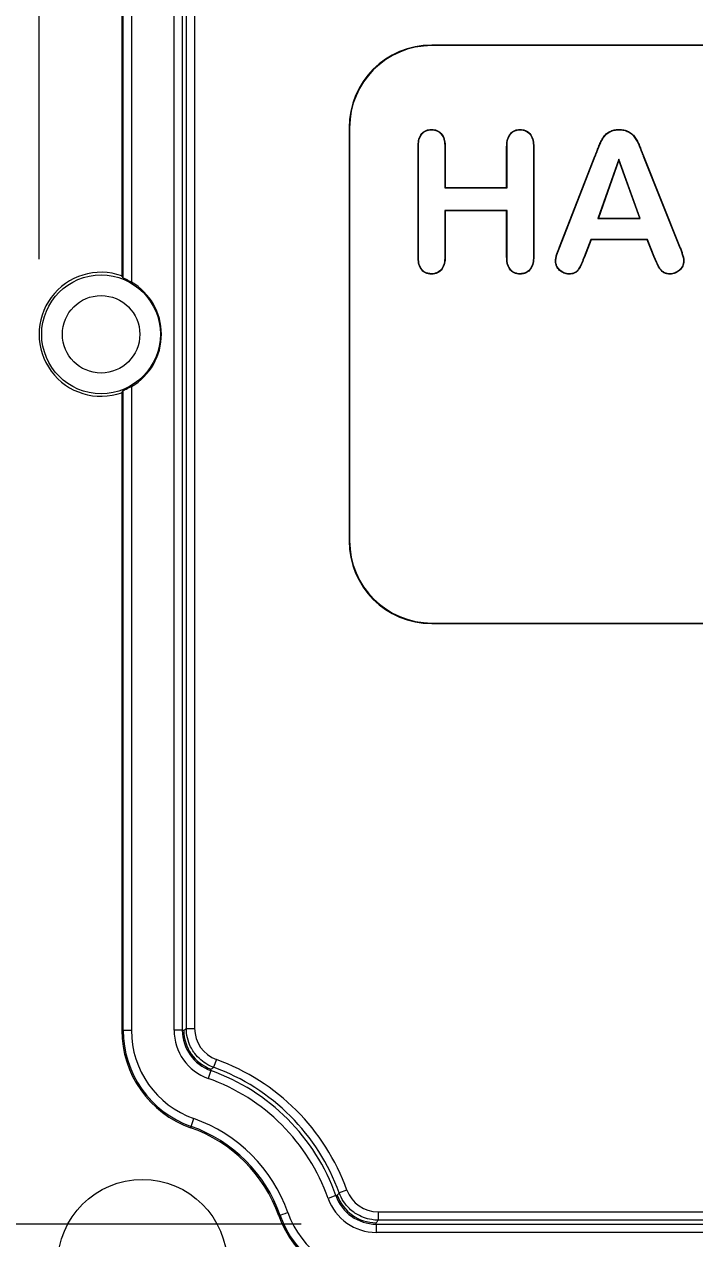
# Model space of a CAD drawing. Header units: millimetres. Extents: x 14 to 415, y 15 to 319.
# Drawn here: x 204.46 to 218.19, y 52.88 to 77.75 of the extents above; entities that cross this region are included whole.
import ezdxf

# ---------------------------------------------------------------- set-up
doc = ezdxf.new("R2010")
doc.units = ezdxf.units.MM
doc.header["$LTSCALE"] = 1.538462
for name, color, linetype, lineweight in [('Dimension (ANSI)', 7, 'Continuous', 9), ('Visible (ANSI)', 7, 'Continuous', 9), ('Visible Narrow (ANSI)', 7, 'Continuous', 9)]:
    doc.layers.add(name, color=color, linetype=linetype, lineweight=lineweight)
doc.styles.add('Note Text (ANSI)', font='arial.ttf')
doc.dimstyles.new('Default - mm (ANSI)', dxfattribs={"dimscale": 1.538462, "dimtxt": 2, "dimasz": 2, "dimexe": 3.175, "dimexo": 1, "dimgap": 0.8, "dimtad": 0, "dimtih": 1, "dimtoh": 1, "dimrnd": 1e-08, "dimzin": 4, "dimdsep": 46, "dimtxsty": 'Note Text (ANSI)', "dimblk": 'Filled-1', "dimcen": 0.09, "dimdle": 10, "dimclrd": 256, "dimclre": 256, "dimclrt": 256, "dimadec": 1, "dimazin": 0, "dimtfac": 1.524, "dimtofl": 0, "dimtmove": 0, "dimatfit": 3, "dimfxl": 1, "dimtolj": 1, "dimtzin": 0, "dimlwd": -1, "dimlwe": -1, "dimarcsym": 0})

# ---------------------------------------------------------------- blocks, each defined once
blk = doc.blocks.new('Filled-1')
at = {"color": 0}
for p, q in [((0, 0), (-1, 0.15)), ((-1, 0.15), (-1, -0.15)), ((-1, 0), (0, 0)), ((-1, -0.15), (0, 0))]:
    blk.add_line(p, q, dxfattribs=at)
at = {"color": 0, "flags": 128}
blk.add_lwpolyline([(-1, -0.15), (0, 0), (-1, 0.15), (-1, -0.15)], dxfattribs=at)
at = {"color": 0}
blk.add_solid([(-1, -0.15), (0, 0), (-1, 0.15), (-1, -0.15)], dxfattribs=at)
blk = doc.blocks.new('*D25')
at = {"layer": 'Defpoints', "color": 0, "transparency": 16777216}
for p in [(211.667, 89.619), (196.93, 53.177), (211.667, 53.177)]:
    blk.add_point(p, dxfattribs=at)
at = {"layer": 'Dimension (ANSI)', "transparency": 16777216}
for p, q in [((210.129, 89.619), (192.046, 89.619)), ((196.93, 86.542), (196.93, 70.244)), ((196.93, 56.253), (196.93, 58.697)), ((210.129, 53.177), (192.046, 53.177))]:
    blk.add_line(p, q, dxfattribs=at)
at = {"layer": 'Dimension (ANSI)', "transparency": 16777216, "xscale": 3.076923076923077, "yscale": 3.076923076923077, "zscale": 3.076923076923077}
for p, rotation in [((196.93, 89.619), 90), ((196.93, 53.177), 270)]:
    blk.add_blockref('Filled-1', p, dxfattribs=dict(at, rotation=rotation))
at = {"layer": 'Dimension (ANSI)', "transparency": 16777216, "insert": (196.93, 64.471), "char_height": 3.0769, "attachment_point": 5, "style": 'Note Text (ANSI)'}
blk.add_mtext('\\A1; 43.07\\P[1.70]', dxfattribs=at)
blk = doc.blocks.new('*D27')
at = {"layer": 'Defpoints', "color": 0, "transparency": 16777216}
for p in [(211.667, 53.177), (216.189, 50.244), (222.115, 50.244)]:
    blk.add_point(p, dxfattribs=at)
at = {"layer": 'Dimension (ANSI)', "transparency": 16777216}
for p, q in [((222.115, 56.253), (222.115, 59.33)), ((217.727, 50.244), (226.999, 50.244)), ((222.115, 47.167), (222.115, 38.1)), ((222.115, 38.1), (219.038, 38.1))]:
    blk.add_line(p, q, dxfattribs=at)
at = {"layer": 'Dimension (ANSI)', "transparency": 16777216, "xscale": 3.076923076923077, "yscale": 3.076923076923077, "zscale": 3.076923076923077}
for p, rotation in [((222.115, 53.177), 270), ((222.115, 50.244), 90)]:
    blk.add_blockref('Filled-1', p, dxfattribs=dict(at, rotation=rotation))
at = {"layer": 'Dimension (ANSI)', "transparency": 16777216, "insert": (213.125, 38.1), "char_height": 3.0769, "attachment_point": 5, "style": 'Note Text (ANSI)'}
blk.add_mtext('\\A1; 3.47\\P[.14]', dxfattribs=at)
blk = doc.blocks.new('*D28')
at = {"layer": 'Defpoints', "color": 0, "transparency": 16777216}
for p in [(211.667, 53.177), (206.88, 48.129), (233.37, 48.129)]:
    blk.add_point(p, dxfattribs=at)
at = {"layer": 'Dimension (ANSI)', "transparency": 16777216}
for p, q in [((233.37, 56.253), (233.37, 59.33)), ((233.37, 45.052), (233.37, 38.143)), ((233.37, 38.143), (230.293, 38.143))]:
    blk.add_line(p, q, dxfattribs=at)
at = {"layer": 'Dimension (ANSI)', "transparency": 16777216, "xscale": 3.076923076923077, "yscale": 3.076923076923077, "zscale": 3.076923076923077}
for p, rotation in [((233.37, 53.177), 270), ((233.37, 48.129), 90)]:
    blk.add_blockref('Filled-1', p, dxfattribs=dict(at, rotation=rotation))
at = {"layer": 'Dimension (ANSI)', "transparency": 16777216, "insert": (224.379, 38.143), "char_height": 3.0769, "attachment_point": 5, "style": 'Note Text (ANSI)'}
blk.add_mtext('\\A1; 5.97\\P[.23]', dxfattribs=at)
blk = doc.blocks.new('*D29')
at = {"layer": 'Defpoints', "color": 0, "transparency": 16777216}
for p in [(207.33, 54.035), (206.432, 50.684)]:
    blk.add_point(p, dxfattribs=at)
at = {"layer": 'Dimension (ANSI)', "transparency": 16777216}
for p, q in [((206.881, 52.221), (206.881, 52.498)), ((206.743, 52.359), (207.02, 52.359)), ((203.445, 39.534), (205.636, 47.712)), ((200.196, 39.534), (203.445, 39.534))]:
    blk.add_line(p, q, dxfattribs=at)
at = {"layer": 'Dimension (ANSI)', "transparency": 16777216, "xscale": 3.076923076923077, "yscale": 3.076923076923077, "zscale": 3.076923076923077, "rotation": 74.99999999998599}
blk.add_blockref('Filled-1', (206.432, 50.684), dxfattribs=at)
at = {"layer": 'Dimension (ANSI)', "transparency": 16777216, "insert": (189.39, 39.534), "char_height": 3.07692, "attachment_point": 5, "style": 'Note Text (ANSI)'}
blk.add_mtext('\\A1; 4X ∅4.10\\P[.16]', dxfattribs=at)
blk = doc.blocks.new('*D34')
at = {"layer": 'Defpoints', "color": 0, "transparency": 16777216}
for p in [(211.667, 53.177), (217.344, 51.965), (244.285, 51.965)]:
    blk.add_point(p, dxfattribs=at)
at = {"layer": 'Dimension (ANSI)', "transparency": 16777216}
for p, q in [((244.285, 56.253), (244.285, 59.33)), ((244.285, 48.888), (244.285, 38.143)), ((244.285, 38.143), (241.208, 38.143))]:
    blk.add_line(p, q, dxfattribs=at)
at = {"layer": 'Dimension (ANSI)', "transparency": 16777216, "xscale": 3.076923076923077, "yscale": 3.076923076923077, "zscale": 3.076923076923077}
for p, rotation in [((244.285, 53.177), 270), ((244.285, 51.965), 90)]:
    blk.add_blockref('Filled-1', p, dxfattribs=dict(at, rotation=rotation))
at = {"layer": 'Dimension (ANSI)', "transparency": 16777216, "insert": (235.295, 38.143), "char_height": 3.0769, "attachment_point": 5, "style": 'Note Text (ANSI)'}
blk.add_mtext('\\A1; 1.43\\P[.06]', dxfattribs=at)
blk = doc.blocks.new('*D37')
at = {"layer": 'Defpoints', "color": 0, "transparency": 16777216}
for p in [(251.304, 107.359), (204.766, 71.398), (251.304, 71.398)]:
    blk.add_point(p, dxfattribs=at)
at = {"layer": 'Dimension (ANSI)', "transparency": 16777216}
for p, q in [((204.766, 72.936), (204.766, 112.244)), ((251.304, 72.936), (251.304, 112.244)), ((207.843, 107.359), (229.026, 107.359)), ((248.227, 107.359), (243.233, 107.359))]:
    blk.add_line(p, q, dxfattribs=at)
at = {"layer": 'Dimension (ANSI)', "transparency": 16777216, "xscale": 3.076923076923077, "yscale": 3.076923076923077, "zscale": 3.076923076923077, "rotation": 180}
blk.add_blockref('Filled-1', (204.766, 107.359), dxfattribs=at)
at = {"layer": 'Dimension (ANSI)', "transparency": 16777216, "xscale": 3.076923076923077, "yscale": 3.076923076923077, "zscale": 3.076923076923077}
blk.add_blockref('Filled-1', (251.304, 107.359), dxfattribs=at)
at = {"layer": 'Dimension (ANSI)', "transparency": 16777216, "insert": (236.129, 107.359), "char_height": 3.0769, "attachment_point": 5, "style": 'Note Text (ANSI)'}
blk.add_mtext('\\A1; 55.00\\P[2.17]', dxfattribs=at)
blk = doc.blocks.new('*D38')
at = {"layer": 'Defpoints', "color": 0, "transparency": 16777216}
for p in [(216.189, 92.552), (188.082, 50.244), (216.189, 50.244)]:
    blk.add_point(p, dxfattribs=at)
at = {"layer": 'Dimension (ANSI)', "transparency": 16777216}
for p, q in [((214.65, 92.552), (183.197, 92.552)), ((188.082, 89.475), (188.082, 80.018)), ((188.082, 53.321), (188.082, 68.472)), ((214.65, 50.244), (183.197, 50.244))]:
    blk.add_line(p, q, dxfattribs=at)
at = {"layer": 'Dimension (ANSI)', "transparency": 16777216, "xscale": 3.076923076923077, "yscale": 3.076923076923077, "zscale": 3.076923076923077}
for p, rotation in [((188.082, 92.552), 90), ((188.082, 50.244), 270)]:
    blk.add_blockref('Filled-1', p, dxfattribs=dict(at, rotation=rotation))
at = {"layer": 'Dimension (ANSI)', "transparency": 16777216, "insert": (188.082, 74.245), "char_height": 3.0769, "attachment_point": 5, "style": 'Note Text (ANSI)'}
blk.add_mtext('\\A1; 50.00\\P[1.97]', dxfattribs=at)

msp = doc.modelspace()

# ---------------------------------------------------------------- linework, layer by layer
at = {"layer": 'Visible (ANSI)'}
for p, q in [((206.458, 85.6498), (206.458, 72.5944)), ((243.2657, 77.3208), (212.8042, 77.3208)), ((243.2657, 77.3097), (212.8042, 77.3097)), ((211.1119, 75.6285), (211.1119, 67.167)), ((211.123, 75.6285), (211.123, 67.167)), ((212.7987, 75.5841), (212.7987, 75.5915)), ((214.6127, 75.5841), (214.6126, 75.5915)), ((216.64, 75.5841), (216.64, 75.5915)), ((212.5239, 72.9834), (212.5239, 75.2398)), ((212.5313, 75.2397), (212.5239, 75.2398)), ((212.5313, 72.9835), (212.5313, 75.2397)), ((213.0718, 75.2362), (213.0792, 75.2363)), ((213.0718, 75.2362), (213.0718, 74.3995)), ((213.0792, 75.2363), (213.0792, 74.4069)), ((214.3379, 74.4069), (214.3379, 75.2363)), ((214.3452, 75.2362), (214.3379, 75.2363)), ((214.3452, 74.3995), (214.3452, 75.2362)), ((214.8858, 75.2397), (214.8931, 75.2398)), ((214.8858, 75.2397), (214.8858, 72.9835)), ((214.8931, 75.2398), (214.8931, 72.9834)), ((215.4207, 73.187), (216.1454, 75.0466)), ((215.4275, 73.1843), (216.1523, 75.044)), ((216.6359, 74.9841), (216.2061, 73.7702)), ((216.6359, 74.9622), (216.2166, 73.7776)), ((217.0739, 73.7702), (216.6359, 74.9841)), ((216.6359, 74.9841), (216.6359, 74.9622)), ((217.0634, 73.7776), (216.6359, 74.9622)), ((217.1317, 75.0474), (217.1386, 75.0501)), ((217.1317, 75.0474), (217.8721, 73.1999)), ((217.1386, 75.0501), (217.879, 73.2026)), ((213.0718, 74.3995), (213.0792, 74.4069)), ((213.0718, 74.3995), (214.3452, 74.3995)), ((213.0792, 74.4069), (214.3379, 74.4069)), ((214.3452, 74.3995), (214.3379, 74.4069)), ((213.0718, 73.933), (213.0718, 72.9783)), ((214.3452, 73.933), (213.0718, 73.933)), ((213.0718, 73.933), (213.0792, 73.9256)), ((214.3379, 73.9256), (213.0792, 73.9256)), ((213.0792, 73.9256), (213.0792, 72.9782)), ((214.3452, 73.933), (214.3379, 73.9256)), ((214.3379, 72.9782), (214.3379, 73.9256)), ((214.3452, 72.9783), (214.3452, 73.933)), ((216.2061, 73.7702), (216.2166, 73.7776)), ((216.2061, 73.7702), (217.0739, 73.7702)), ((216.2166, 73.7776), (217.0634, 73.7776)), ((217.0739, 73.7702), (217.0634, 73.7776)), ((216.0611, 73.3407), (215.924, 72.9832)), ((216.0662, 73.3333), (215.9308, 72.9805)), ((217.2229, 73.3407), (216.0611, 73.3407)), ((216.0611, 73.3407), (216.0662, 73.3333)), ((217.2178, 73.3333), (216.0662, 73.3333)), ((217.2229, 73.3407), (217.2178, 73.3333)), ((217.3532, 72.988), (217.2178, 73.3333)), ((217.36, 72.9908), (217.2229, 73.3407)), ((212.5313, 72.9835), (212.5239, 72.9834)), ((213.0718, 72.9783), (213.0792, 72.9782)), ((214.3452, 72.9783), (214.3379, 72.9782)), ((214.8858, 72.9835), (214.8931, 72.9834)), ((215.3448, 72.892), (215.3374, 72.892)), ((217.36, 72.9908), (217.3532, 72.988)), ((217.9583, 72.8956), (217.9657, 72.8955)), ((212.7987, 72.6374), (212.7987, 72.63)), ((214.6125, 72.6374), (214.6126, 72.63)), ((215.6116, 72.6374), (215.6115, 72.63)), ((217.6858, 72.6374), (217.6858, 72.63)), ((206.458, 70.2011), (206.458, 57.1457)), ((212.8042, 65.4858), (243.2657, 65.4858)), ((212.8042, 65.4747), (243.2657, 65.4747))]:
    msp.add_line(p, q, dxfattribs=at)
msp.add_circle((206.8811, 52.3593), 1.7346, dxfattribs=at)
for centre, radius, start, end in [((212.8042, 75.6285), 1.6923, 90, 180), ((212.8042, 75.6285), 1.6812, 90, 180), ((206.035, 71.3977), 1.2692, 70.52878, 289.47122), ((206.035, 71.3977), 1.236, 300.16998, 59.83002), ((212.8042, 67.167), 1.6923, 180, 270), ((212.8042, 67.167), 1.6812, 180, 270), ((208.5731, 57.1456), 2.115, 179.99782, 250.53328), ((206.8811, 52.3593), 2.9615, 19.46958, 70.53042), ((211.6674, 54.0512), 2.115, 199.46672, 270.00218)]:
    msp.add_arc(centre, radius, start, end, dxfattribs=at)
for centre, major_axis, start_param, end_param in [((205.6546, -756.738), (0, 829.9001), 6.244862, 6.2461942), ((205.6546, 899.5335), (0, -829.9001), 0.0369911, 0.0383233)]:
    msp.add_ellipse(centre, major_axis=major_axis, ratio=0.0261769, start_param=start_param, end_param=end_param, dxfattribs=at)
for points, knots in [([(212.5239, 75.2398), (212.525, 75.282), (212.5269, 75.3243), (212.5443, 75.4069), (212.5579, 75.4478), (212.6054, 75.5177), (212.6378, 75.5468), (212.6948, 75.5747), (212.715, 75.5817), (212.7564, 75.5898), (212.7775, 75.5907), (212.7987, 75.5915)], [0, 0, 0, 0, 0.00014870474, 0.00014870474, 0.00029740947, 0.00029740947, 0.00044611421, 0.00044611421, 0.00052046658, 0.00052046658, 0.00059481894, 0.00059481894, 0.00059481894, 0.00059481894]), ([(212.5313, 75.2397), (212.5324, 75.282), (212.5342, 75.3234), (212.5514, 75.4047), (212.5647, 75.4446), (212.6108, 75.5126), (212.6421, 75.5407), (212.6975, 75.5678), (212.7172, 75.5746), (212.757, 75.5824), (212.7776, 75.5833), (212.7987, 75.5841)], [0, 0, 0, 0, 0.00014538959, 0.00014538959, 0.0002908894, 0.0002908894, 0.00043638921, 0.00043638921, 0.00050913912, 0.00050913912, 0.00058155045, 0.00058155045, 0.00058155045, 0.00058155045]), ([(212.7987, 75.5915), (212.8201, 75.5906), (212.8415, 75.5898), (212.8833, 75.5812), (212.9036, 75.5739), (212.9614, 75.5458), (212.9944, 75.5165), (213.0434, 75.4464), (213.0586, 75.4055), (213.0764, 75.3219), (213.0781, 75.279), (213.0792, 75.2363)], [0, 0, 0, 0, 0.00007475648, 0.00007475648, 0.00014951296, 0.00014951296, 0.00029902592, 0.00029902592, 0.00044853888, 0.00044853888, 0.00059805184, 0.00059805184, 0.00059805184, 0.00059805184]), ([(212.7987, 75.5841), (212.82, 75.5832), (212.8408, 75.5823), (212.8811, 75.5741), (212.9009, 75.567), (212.9571, 75.5396), (212.989, 75.5114), (213.0366, 75.4431), (213.0515, 75.4033), (213.0691, 75.3211), (213.0707, 75.2789), (213.0718, 75.2362)], [0, 0, 0, 0, 0.0000727341, 0.0000727341, 0.00014580374, 0.00014580374, 0.00029194303, 0.00029194303, 0.00043808231, 0.00043808231, 0.0005841115, 0.0005841115, 0.0005841115, 0.0005841115]), ([(214.3379, 75.2363), (214.3389, 75.2786), (214.3406, 75.321), (214.3584, 75.4038), (214.3729, 75.4444), (214.42, 75.5148), (214.4524, 75.5441), (214.5086, 75.5737), (214.5288, 75.5807), (214.5703, 75.589), (214.5915, 75.5903), (214.6126, 75.5915)], [0, 0, 0, 0, 0.00014872737, 0.00014872737, 0.00029745474, 0.00029745474, 0.0004461821, 0.0004461821, 0.00052054579, 0.00052054579, 0.00059490947, 0.00059490947, 0.00059490947, 0.00059490947]), ([(214.3452, 75.2362), (214.3463, 75.2785), (214.348, 75.3202), (214.3655, 75.4015), (214.3798, 75.4413), (214.4255, 75.5097), (214.4571, 75.5382), (214.5114, 75.5668), (214.5309, 75.5735), (214.571, 75.5816), (214.5916, 75.5829), (214.6127, 75.5841)], [0, 0, 0, 0, 0.00014545013, 0.00014545013, 0.0002910088, 0.0002910088, 0.00043656748, 0.00043656748, 0.00050934681, 0.00050934681, 0.00058170823, 0.00058170823, 0.00058170823, 0.00058170823]), ([(214.6126, 75.5915), (214.6339, 75.5906), (214.6552, 75.5898), (214.6967, 75.5814), (214.717, 75.5741), (214.7744, 75.5463), (214.8076, 75.5178), (214.8569, 75.4485), (214.8723, 75.4079), (214.8904, 75.3249), (214.8921, 75.2822), (214.8931, 75.2398)], [0, 0, 0, 0, 0.00007430812, 0.00007430812, 0.00014861623, 0.00014861623, 0.00029723246, 0.00029723246, 0.00044584869, 0.00044584869, 0.00059446492, 0.00059446492, 0.00059446492, 0.00059446492]), ([(214.6127, 75.5841), (214.6339, 75.5832), (214.6545, 75.5824), (214.6945, 75.5743), (214.7143, 75.5672), (214.7702, 75.5401), (214.8023, 75.5125), (214.8502, 75.4452), (214.8652, 75.4056), (214.883, 75.3241), (214.8847, 75.2821), (214.8858, 75.2397)], [0, 0, 0, 0, 0.00007220222, 0.00007220222, 0.00014481855, 0.00014481855, 0.00029005121, 0.00029005121, 0.00043528388, 0.00043528388, 0.00058040868, 0.00058040868, 0.00058040868, 0.00058040868]), ([(216.1454, 75.0466), (216.1573, 75.0777), (216.1696, 75.1086), (216.1935, 75.1707), (216.2051, 75.2019), (216.2293, 75.2639), (216.2419, 75.2947), (216.2708, 75.3547), (216.2857, 75.3845), (216.3214, 75.4407), (216.342, 75.4672), (216.3907, 75.5126), (216.4178, 75.5324), (216.4764, 75.5641), (216.5081, 75.5752), (216.5733, 75.5889), (216.6068, 75.5906), (216.64, 75.5915)], [0.00000000537, 0.00000000537, 0.00000000537, 0.00000000537, 0.00011809364, 0.00011809364, 0.00023618728, 0.00023618728, 0.00035428093, 0.00035428093, 0.00047237457, 0.00047237457, 0.00059046821, 0.00059046821, 0.00070856186, 0.00070856186, 0.0008266555, 0.0008266555, 0.00094474915, 0.00094474915, 0.00094474915, 0.00094474915]), ([(216.1523, 75.044), (216.1523, 75.044), (216.1523, 75.044), (216.1523, 75.044), (216.1642, 75.0751), (216.1765, 75.1059), (216.2004, 75.1682), (216.212, 75.1992), (216.2362, 75.2612), (216.2487, 75.2917), (216.2773, 75.3513), (216.2921, 75.3809), (216.3274, 75.4363), (216.3476, 75.4622), (216.3952, 75.5067), (216.422, 75.5263), (216.4792, 75.5572), (216.5103, 75.5681), (216.5742, 75.5815), (216.6068, 75.5832), (216.64, 75.5841)], [0, 0, 0, 0, 0.0000000354, 0.0000000354, 0.0000000354, 0.00011685068, 0.00011685068, 0.00023366596, 0.00023366596, 0.00035048125, 0.00035048125, 0.00046729653, 0.00046729653, 0.00058411181, 0.00058411181, 0.00070092709, 0.00070092709, 0.00081774238, 0.00081774238, 0.00093432431, 0.00093432431, 0.00093432431, 0.00093432431]), ([(216.64, 75.5915), (216.6732, 75.5906), (216.7066, 75.5889), (216.7719, 75.5756), (216.8036, 75.5646), (216.8623, 75.5331), (216.8899, 75.514), (216.9388, 75.4688), (216.9593, 75.4423), (216.9962, 75.3869), (217.0125, 75.3578), (217.0418, 75.298), (217.0543, 75.2671), (217.0787, 75.2052), (217.0916, 75.1746), (217.1152, 75.1124), (217.1268, 75.0812), (217.1386, 75.0501)], [0, 0, 0, 0, 0.00011670447, 0.00011670447, 0.00023340895, 0.00023340895, 0.00035011342, 0.00035011342, 0.00046681789, 0.00046681789, 0.00058352236, 0.00058352236, 0.00070022684, 0.00070022684, 0.00081693131, 0.00081693131, 0.00093363578, 0.00093363578, 0.00093363578, 0.00093363578]), ([(216.64, 75.5841), (216.6732, 75.5832), (216.7058, 75.5816), (216.7698, 75.5685), (216.8007, 75.5578), (216.8582, 75.5269), (216.8855, 75.5081), (216.9332, 75.4639), (216.9534, 75.4379), (216.9898, 75.3831), (217.006, 75.3543), (217.035, 75.295), (217.0474, 75.2645), (217.0718, 75.2025), (217.0847, 75.1719), (217.1083, 75.1098), (217.1199, 75.0786), (217.1317, 75.0475), (217.1317, 75.0475), (217.1317, 75.0474), (217.1317, 75.0474)], [0, 0, 0, 0, 0.0001152327, 0.0001152327, 0.0002306959, 0.0002306959, 0.0003461591, 0.0003461591, 0.0004616223, 0.0004616223, 0.00057708551, 0.00057708551, 0.00069254871, 0.00069254871, 0.00080801191, 0.00080801191, 0.00092347511, 0.00092347511, 0.00092347511, 0.0009235602, 0.0009235602, 0.0009235602, 0.0009235602]), ([(215.3374, 72.892), (215.3385, 72.9177), (215.3399, 72.9434), (215.35, 72.9938), (215.358, 73.0184), (215.3836, 73.0911), (215.4015, 73.1393), (215.4207, 73.187)], [0, 0, 0, 0, 0.00009091434, 0.00009091434, 0.00018182868, 0.00018182868, 0.00036365735, 0.00036365735, 0.00036365735, 0.00036365735]), ([(215.3448, 72.892), (215.3459, 72.9177), (215.3473, 72.9426), (215.3571, 72.9919), (215.365, 73.016), (215.3905, 73.0885), (215.4084, 73.1367), (215.4275, 73.1842), (215.4275, 73.1842), (215.4275, 73.1843), (215.4275, 73.1843)], [0, 0, 0, 0, 0.00008973013, 0.00008973013, 0.00017989925, 0.00017989925, 0.00036023751, 0.00036023751, 0.00036023751, 0.00036028304, 0.00036028304, 0.00036028304, 0.00036028304]), ([(217.8721, 73.1999), (217.882, 73.1751), (217.8921, 73.1502), (217.911, 73.1006), (217.9189, 73.0752), (217.9441, 72.9991), (217.957, 72.9482), (217.9583, 72.8956)], [0, 0, 0, 0, 0.00009397273, 0.00009397273, 0.00018795754, 0.00018795754, 0.00037553514, 0.00037553514, 0.00037553514, 0.00037553514]), ([(217.879, 73.2026), (217.8889, 73.1778), (217.8989, 73.153), (217.918, 73.103), (217.9259, 73.0775), (217.9511, 73.0013), (217.9644, 72.9491), (217.9657, 72.8955)], [0, 0, 0, 0, 0.00009475817, 0.00009475817, 0.00018951635, 0.00018951635, 0.00037903269, 0.00037903269, 0.00037903269, 0.00037903269]), ([(212.7987, 72.63), (212.7775, 72.6311), (212.7564, 72.6323), (212.715, 72.6405), (212.6948, 72.6475), (212.638, 72.6758), (212.6056, 72.7051), (212.559, 72.7757), (212.5443, 72.8161), (212.5268, 72.8988), (212.5251, 72.9412), (212.5239, 72.9834)], [0, 0, 0, 0, 0.00007392435, 0.00007392435, 0.0001478487, 0.0001478487, 0.00029569739, 0.00029569739, 0.00044354609, 0.00044354609, 0.00059139478, 0.00059139478, 0.00059139478, 0.00059139478]), ([(212.7987, 72.6374), (212.7777, 72.6385), (212.7571, 72.6397), (212.7171, 72.6476), (212.6975, 72.6544), (212.6425, 72.6818), (212.6111, 72.7102), (212.5658, 72.7788), (212.5513, 72.8183), (212.5341, 72.8996), (212.5325, 72.9413), (212.5313, 72.9835)], [0, 0, 0, 0, 0.0000717974, 0.0000717974, 0.00014400911, 0.00014400911, 0.00028843254, 0.00028843254, 0.00043285597, 0.00043285597, 0.00057716395, 0.00057716395, 0.00057716395, 0.00057716395]), ([(213.0718, 72.9783), (213.0708, 72.9361), (213.069, 72.8946), (213.0504, 72.8138), (213.0355, 72.7745), (212.9873, 72.7081), (212.9548, 72.681), (212.8997, 72.6538), (212.8802, 72.6471), (212.8403, 72.6392), (212.8197, 72.6383), (212.7987, 72.6374)], [0, 0, 0, 0, 0.00014532048, 0.00014532048, 0.00029074102, 0.00029074102, 0.00043616156, 0.00043616156, 0.00050887183, 0.00050887183, 0.00058116445, 0.00058116445, 0.00058116445, 0.00058116445]), ([(213.0792, 72.9782), (213.0782, 72.936), (213.0764, 72.8937), (213.0574, 72.8114), (213.0422, 72.7711), (212.9926, 72.7028), (212.9592, 72.675), (212.9024, 72.6469), (212.8822, 72.6399), (212.8409, 72.6318), (212.8198, 72.6309), (212.7987, 72.63)], [0, 0, 0, 0, 0.00014869322, 0.00014869322, 0.00029738644, 0.00029738644, 0.00044607967, 0.00044607967, 0.00052042628, 0.00052042628, 0.00059477289, 0.00059477289, 0.00059477289, 0.00059477289]), ([(214.6126, 72.63), (214.5916, 72.6308), (214.5706, 72.6316), (214.5297, 72.6399), (214.5097, 72.6472), (214.4532, 72.6748), (214.4205, 72.7031), (214.3736, 72.7725), (214.3583, 72.8124), (214.3407, 72.8943), (214.3391, 72.9364), (214.3379, 72.9782)], [0, 0, 0, 0, 0.0000732857, 0.0000732857, 0.00014657141, 0.00014657141, 0.00029314282, 0.00029314282, 0.00043971423, 0.00043971423, 0.00058628564, 0.00058628564, 0.00058628564, 0.00058628564]), ([(214.6125, 72.6374), (214.5916, 72.6381), (214.5712, 72.639), (214.5319, 72.647), (214.5125, 72.654), (214.4574, 72.6809), (214.426, 72.7082), (214.3804, 72.7757), (214.3653, 72.8147), (214.3481, 72.8951), (214.3464, 72.9365), (214.3452, 72.9783)], [0, 0, 0, 0, 0.00007119588, 0.00007119588, 0.00014279173, 0.00014279173, 0.00028598343, 0.00028598343, 0.00042917513, 0.00042917513, 0.00057224507, 0.00057224507, 0.00057224507, 0.00057224507]), ([(214.8858, 72.9835), (214.8848, 72.9409), (214.883, 72.8992), (214.8645, 72.8176), (214.8499, 72.7778), (214.802, 72.7104), (214.7695, 72.6826), (214.7144, 72.6545), (214.6947, 72.6478), (214.6544, 72.6398), (214.6337, 72.6386), (214.6125, 72.6374)], [0, 0, 0, 0, 0.00014645976, 0.00014645976, 0.00029301492, 0.00029301492, 0.00043957008, 0.00043957008, 0.00051284766, 0.00051284766, 0.00058572083, 0.00058572083, 0.00058572083, 0.00058572083]), ([(214.8931, 72.9834), (214.8922, 72.9409), (214.8904, 72.8982), (214.8715, 72.8153), (214.8566, 72.7745), (214.8073, 72.7051), (214.774, 72.6766), (214.7172, 72.6477), (214.6968, 72.6407), (214.6551, 72.6324), (214.6338, 72.6312), (214.6126, 72.63)], [0, 0, 0, 0, 0.00014971822, 0.00014971822, 0.00029943643, 0.00029943643, 0.00044915465, 0.00044915465, 0.00052401376, 0.00052401376, 0.00059887287, 0.00059887287, 0.00059887287, 0.00059887287]), ([(215.6115, 72.63), (215.5941, 72.6309), (215.5767, 72.6319), (215.5424, 72.6382), (215.5257, 72.6435), (215.4774, 72.6639), (215.4481, 72.6836), (215.3971, 72.7312), (215.3755, 72.7593), (215.3528, 72.8065), (215.3467, 72.8231), (215.3394, 72.8571), (215.3384, 72.8745), (215.3374, 72.892)], [0, 0, 0, 0, 0.00006127815, 0.00006127815, 0.0001225563, 0.0001225563, 0.0002451126, 0.0002451126, 0.0003676689, 0.0003676689, 0.00042894705, 0.00042894705, 0.0004902252, 0.0004902252, 0.0004902252, 0.0004902252]), ([(215.6116, 72.6374), (215.5943, 72.6383), (215.5773, 72.6393), (215.5444, 72.6453), (215.5281, 72.6504), (215.4812, 72.6703), (215.4526, 72.6895), (215.4027, 72.7361), (215.3817, 72.7634), (215.3597, 72.8093), (215.3537, 72.8253), (215.3468, 72.8578), (215.3458, 72.8747), (215.3448, 72.892)], [0, 0, 0, 0, 0.00005924869, 0.00005924869, 0.00011890194, 0.00011890194, 0.00023820843, 0.00023820843, 0.00035751492, 0.00035751492, 0.00041716816, 0.00041716816, 0.00047639252, 0.00047639252, 0.00047639252, 0.00047639252]), ([(215.9308, 72.9805), (215.8996, 72.9007), (215.8676, 72.8206), (215.8139, 72.7277), (215.8024, 72.7095), (215.7736, 72.6774), (215.7563, 72.6641), (215.7176, 72.6452), (215.6968, 72.639), (215.6545, 72.6317), (215.633, 72.6308), (215.6115, 72.63)], [0, 0, 0, 0, 0.00030487269, 0.00030487269, 0.00038109087, 0.00038109087, 0.00045730904, 0.00045730904, 0.00053352721, 0.00053352721, 0.00060974539, 0.00060974539, 0.00060974539, 0.00060974539]), ([(215.924, 72.9832), (215.8928, 72.9035), (215.8608, 72.8236), (215.8076, 72.7315), (215.7963, 72.7138), (215.7687, 72.6829), (215.7523, 72.6704), (215.7151, 72.6522), (215.6949, 72.6461), (215.654, 72.6391), (215.633, 72.6382), (215.6116, 72.6374)], [0, 0, 0, 0, 0.00029984621, 0.00029984621, 0.0003748152, 0.0003748152, 0.0004497842, 0.0004497842, 0.0005247532, 0.0005247532, 0.00059930942, 0.00059930942, 0.00059930942, 0.00059930942]), ([(217.6858, 72.63), (217.6638, 72.6309), (217.6418, 72.6319), (217.5987, 72.6406), (217.5777, 72.6481), (217.5393, 72.6694), (217.5216, 72.6828), (217.4902, 72.7137), (217.4772, 72.7315), (217.4423, 72.7873), (217.4239, 72.8273), (217.3884, 72.9076), (217.371, 72.9479), (217.3532, 72.988)], [0, 0, 0, 0, 0.00007698683, 0.00007698683, 0.00015397366, 0.00015397366, 0.00023096049, 0.00023096049, 0.00030794732, 0.00030794732, 0.00046192098, 0.00046192098, 0.00061589464, 0.00061589464, 0.00061589464, 0.00061589464]), ([(217.6858, 72.6374), (217.6639, 72.6383), (217.6424, 72.6393), (217.6009, 72.6476), (217.5807, 72.655), (217.5435, 72.6755), (217.5263, 72.6886), (217.4959, 72.7185), (217.4833, 72.7357), (217.4489, 72.7907), (217.4306, 72.8304), (217.3952, 72.9104), (217.3777, 72.9508), (217.36, 72.9908)], [0, 0, 0, 0, 0.00007528077, 0.00007528077, 0.00015096675, 0.00015096675, 0.00022665274, 0.00022665274, 0.00030233873, 0.00030233873, 0.00045371071, 0.00045371071, 0.00060489877, 0.00060489877, 0.00060489877, 0.00060489877]), ([(217.9583, 72.8956), (217.9572, 72.8779), (217.956, 72.8608), (217.9488, 72.8275), (217.943, 72.8112), (217.9199, 72.765), (217.8982, 72.737), (217.8483, 72.6887), (217.8192, 72.6692), (217.7711, 72.6497), (217.7545, 72.6448), (217.7208, 72.6392), (217.7034, 72.6383), (217.6858, 72.6374)], [0, 0, 0, 0, 0.00006006935, 0.00006006935, 0.00012051517, 0.00012051517, 0.0002414068, 0.0002414068, 0.00036229843, 0.00036229843, 0.00042274424, 0.00042274424, 0.00048278914, 0.00048278914, 0.00048278914, 0.00048278914]), ([(217.9657, 72.8955), (217.9646, 72.8777), (217.9634, 72.86), (217.9559, 72.8253), (217.9498, 72.8084), (217.926, 72.7607), (217.9039, 72.7322), (217.8529, 72.6828), (217.8229, 72.6627), (217.7734, 72.6427), (217.7562, 72.6376), (217.7213, 72.6318), (217.7035, 72.6309), (217.6858, 72.63)], [0, 0, 0, 0, 0.00006211435, 0.00006211435, 0.0001242287, 0.0001242287, 0.00024845739, 0.00024845739, 0.00037268609, 0.00037268609, 0.00043480044, 0.00043480044, 0.00049691479, 0.00049691479, 0.00049691479, 0.00049691479]), ([(206.487, 72.5528), (206.4875, 72.552), (206.4915, 72.5499), (206.5069, 72.5426), (206.5191, 72.537), (206.5484, 72.5232), (206.5681, 72.5137), (206.6105, 72.4919), (206.6332, 72.4796), (206.6547, 72.4672), (206.6554, 72.4667), (206.6561, 72.4663)], [-0.1299709, -0.1299709, -0.1299709, -0.1299709, -0.123216056, -0.123216056, -0.115750507, -0.115750507, -0.107248211, -0.107248211, -0.098745916, -0.098745916, -0.098443456, -0.098443456, -0.098443456, -0.098443456]), ([(206.6561, 70.3292), (206.6554, 70.3287), (206.6547, 70.3283), (206.6332, 70.3159), (206.6105, 70.3035), (206.5681, 70.2817), (206.5484, 70.2722), (206.5191, 70.2585), (206.5069, 70.2529), (206.4915, 70.2456), (206.4875, 70.2435), (206.487, 70.2427)], [0.098443456, 0.098443456, 0.098443456, 0.098443456, 0.098745916, 0.098745916, 0.107248211, 0.107248211, 0.115750507, 0.115750507, 0.123216056, 0.123216056, 0.1299709, 0.1299709, 0.1299709, 0.1299709])]:
    msp.add_open_spline(points, degree=3, knots=knots, dxfattribs=at)
at = {"layer": 'Visible Narrow (ANSI)'}
for p, q in [((206.487, 72.5528), (206.487, 85.6498)), ((206.6561, 85.6498), (206.6561, 72.4663)), ((207.5292, 57.1456), (207.5292, 85.6498)), ((207.6984, 85.6498), (207.6984, 57.1456)), ((207.7806, 57.1832), (207.7806, 85.6123)), ((207.9497, 85.6123), (207.9497, 57.1832)), ((212.8042, 77.3097), (212.8042, 77.3208)), ((211.123, 75.6285), (211.1119, 75.6285)), ((216.1523, 75.044), (216.1454, 75.0466)), ((215.4275, 73.1843), (215.4207, 73.187)), ((217.8721, 73.1999), (217.879, 73.2026)), ((215.924, 72.9832), (215.9308, 72.9805)), ((206.487, 57.1457), (206.487, 70.2427)), ((206.6561, 70.3292), (206.6561, 57.1457)), ((211.123, 67.167), (211.1119, 67.167)), ((212.8042, 65.4858), (212.8042, 65.4747)), ((206.487, 57.1457), (206.458, 57.1457)), ((206.487, 57.1457), (206.6561, 57.1457)), ((207.6984, 57.1456), (207.5292, 57.1456)), ((207.6984, 57.1456), (207.7273, 57.1456)), ((207.7806, 57.1832), (207.9497, 57.1832)), ((208.3962, 56.5469), (208.3387, 56.3878)), ((208.2816, 56.3209), (208.2252, 56.1614)), ((208.2816, 56.3209), (208.2912, 56.3481)), ((207.8779, 55.1787), (207.9342, 55.3382)), ((207.8779, 55.1787), (207.8682, 55.1515)), ((210.8427, 53.7597), (210.6832, 53.7034)), ((210.8427, 53.7597), (210.87, 53.7694)), ((211.0687, 53.8744), (210.9096, 53.8168)), ((209.7006, 53.356), (209.6733, 53.3464)), ((211.705, 53.4279), (244.3649, 53.4279)), ((211.705, 53.4279), (211.705, 53.2587)), ((244.3649, 53.2587), (211.705, 53.2587)), ((211.6675, 53.1765), (211.6675, 53.2054)), ((211.6675, 53.1765), (244.4025, 53.1765)), ((211.6675, 53.1765), (211.6675, 53.0073)), ((244.4025, 53.0073), (211.6675, 53.0073))]:
    msp.add_line(p, q, dxfattribs=at)
for radius in [1.2158, 0.7928]:
    msp.add_circle((206.035, 71.3977), radius, dxfattribs=at)
for centre, radius, start, end in [((208.5731, 57.1456), 2.0861, 179.99782, 250.53332), ((208.5731, 57.1456), 1.9169, 179.99782, 250.53357), ((208.5731, 57.1456), 1.0439, 179.99747, 250.53421), ((208.5731, 57.1456), 0.8747, 179.99698, 250.53421), ((208.5731, 57.1456), 0.8458, 179.99688, 250.53421), ((208.6264, 57.1832), 0.6766, 179.99695, 250.11268), ((206.8811, 52.3593), 4.4532, 19.89037, 70.10963), ((206.8811, 52.3593), 4.2018, 19.46891, 70.53107), ((206.8811, 52.3593), 4.2841, 19.89037, 70.10963), ((206.8811, 52.3593), 4.0327, 19.46891, 70.53094), ((206.8811, 52.3593), 3.1596, 19.46955, 70.53042), ((206.8811, 52.3593), 2.9905, 19.46955, 70.53042), ((211.6674, 54.0512), 0.8747, 199.46589, 270.00312), ((211.6674, 54.0512), 0.8458, 199.46579, 270.00312), ((211.705, 54.1045), 0.6766, 199.88732, 270.00305), ((211.6674, 54.0512), 1.0439, 199.46638, 270.00312), ((211.6674, 54.0512), 2.0861, 199.46672, 270.00221), ((211.6674, 54.0512), 1.9169, 199.46647, 270.00241)]:
    msp.add_arc(centre, radius, start, end, dxfattribs=at)
msp.add_ellipse((209.8601, 53.4124), major_axis=(-0.1596, -0.0564), ratio=0.0000493, start_param=4.712389, end_param=6.2570054, dxfattribs=at)
for points in [[(207.7273, 57.1456), (207.745, 57.1582), (207.7628, 57.1707), (207.7806, 57.1832)], [(208.3387, 56.3878), (208.3228, 56.3746), (208.307, 56.3614), (208.2912, 56.3481)], [(210.87, 53.7694), (210.8832, 53.7852), (210.8965, 53.801), (210.9096, 53.8168)], [(211.705, 53.2587), (211.6926, 53.241), (211.68, 53.2232), (211.6675, 53.2054)]]:
    msp.add_open_spline(points, degree=3, dxfattribs=at)
for points in [[(208.3387, 56.3878), (208.2978, 56.4026), (208.2583, 56.4205), (208.2204, 56.4413), (208.116, 56.4986), (208.0248, 56.577), (207.9527, 56.6718), (207.9461, 56.6804), (207.9398, 56.6892), (207.9336, 56.698), (207.9088, 56.7333), (207.8871, 56.7703), (207.8681, 56.8088), (207.8112, 56.9243), (207.7806, 57.0527), (207.7806, 57.1832)], [(211.705, 53.2587), (211.6615, 53.2587), (211.6184, 53.2621), (211.5756, 53.2688), (211.458, 53.2872), (211.3455, 53.3298), (211.2454, 53.3945), (211.2363, 53.4004), (211.2274, 53.4064), (211.2186, 53.4126), (211.1833, 53.4374), (211.1502, 53.4648), (211.1193, 53.4945), (211.0265, 53.5838), (210.954, 53.6941), (210.9096, 53.8168)]]:
    msp.add_open_spline(points, degree=3, knots=[0, 0, 0, 0, 0.0001533515, 0.0001533515, 0.0001533515, 0.0005750683, 0.0005750683, 0.0005750683, 0.0006134062, 0.0006134062, 0.0006134062, 0.0007667577, 0.0007667577, 0.0007667577, 0.0012268123, 0.0012268123, 0.0012268123, 0.0012268123], dxfattribs=at)

# ---------------------------------------------------------------- dimensions: what is measured, and where the dimension line sits
at = {"layer": 'Dimension (ANSI)'}
for base, p1, p2, angle, text, override, picture, middle in [((251.3042, 107.3595), (204.7657, 71.3977), (251.3042, 71.3977), 180, ' <>\\X[2.17]', {"dimtih": 0, "dimtoh": 0, "dimdec": 2, "dimlfac": 1.181818, "dimpost": '\\X', "dimtp": 0, "dimtm": 0, "dimtdec": 2, "dimatfit": 1}, '*D37', (236.1293, 107.3595)), ((188.082, 50.2439), (216.1888, 92.5516), (216.1888, 50.2439), 90, ' <>\\X[1.97]', {"dimdec": 2, "dimlfac": 1.181818, "dimpost": '\\X', "dimtp": 0, "dimtm": 0, "dimtdec": 2, "dimatfit": 1}, '*D38', (188.082, 74.2448)), ((196.9303, 53.1765), (211.6675, 89.619), (211.6675, 53.1765), 90, ' <>\\X[1.70]', {"dimdec": 2, "dimlfac": 1.181818, "dimpost": '\\X', "dimtp": 0, "dimtm": 0, "dimtdec": 2, "dimatfit": 1}, '*D25', (196.9303, 64.4705)), ((233.3696, 48.1285), (211.6675, 53.1765), (206.8805, 48.1285), 90, ' <>\\X[.23]', {"dimdec": 2, "dimlfac": 1.181818, "dimpost": '\\X', "dimse1": 1, "dimse2": 1, "dimtp": 0, "dimtm": 0, "dimtdec": 2, "dimatfit": 1}, '*D28', (224.3794, 38.1434)), ((222.1149, 50.2439), (211.6675, 53.1765), (216.1888, 50.2439), 90, ' <>\\X[.14]', {"dimdec": 2, "dimlfac": 1.181818, "dimpost": '\\X', "dimse1": 1, "dimtp": 0, "dimtm": 0, "dimtdec": 2, "dimatfit": 1}, '*D27', (213.1246, 38.0996)), ((244.2848, 51.9651), (211.6675, 53.1765), (217.3438, 51.9651), 90, ' <>\\X[.06]', {"dimdec": 2, "dimlfac": 1.181818, "dimpost": '\\X', "dimse1": 1, "dimse2": 1, "dimtp": 0, "dimtm": 0, "dimtdec": 2, "dimatfit": 1}, '*D34', (235.2946, 38.1434))]:
    dim = msp.add_linear_dim(base=base, p1=p1, p2=p2, angle=angle, text=text, dimstyle='Default - mm (ANSI)', override=override, dxfattribs=at)
    dim.commit()
    dim.dimension.update_dxf_attribs({"geometry": picture, "text_midpoint": middle, "dimtype": 160})
dim = msp.add_diameter_dim_2p(p1=(207.3301, 54.0348), p2=(206.4322, 50.6838), text=' 4X <>\\X[.16]', dimstyle='Default - mm (ANSI)', override={"dimdec": 2, "dimlfac": 1.181818, "dimpost": '\\X', "dimtp": 0, "dimtm": 0, "dimtdec": 2}, dxfattribs=at)
dim.commit()
dim.dimension.update_dxf_attribs({"geometry": '*D29', "text_midpoint": (189.3902, 39.5343), "dimtype": 163})

doc.saveas('drawing.dxf')
